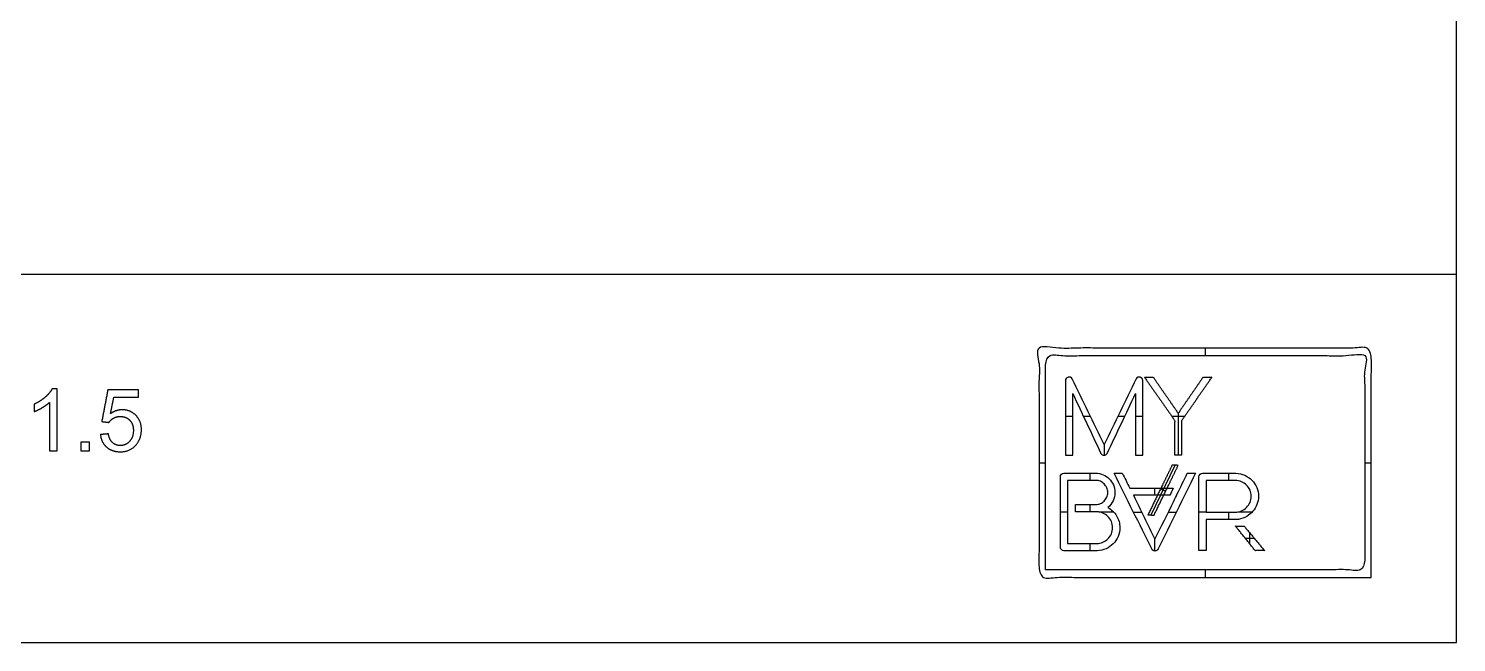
# Model space of a CAD drawing. Header units: millimetres. Extents: x -635 to 76, y -1320 to -500.
# Drawn here: x -224.7 to 76, y -1320.2 to -1190.9 of the extents above; entities that cross this region are included whole.
import ezdxf

# ---------------------------------------------------------------- set-up
doc = ezdxf.new("R2010")
doc.units = ezdxf.units.MM
doc.layers.add('Default', color=18, linetype='Continuous', true_color=0x000000)
doc.layers.add('Layer 01', color=12, linetype='Continuous', true_color=0xc80000)

msp = doc.modelspace()

# ---------------------------------------------------------------- linework, layer by layer
at = {"layer": 'Default', "color": 7, "true_color": 0xffffff}
for p, q in [((23.04, -1258.21), (23.04, -1259.802)), ((-6.379, -1272.54), (-4.853, -1272.54)), ((-2.614, -1272.54), (-1.158, -1272.54)), ((4.669, -1272.54), (6.129, -1272.54)), ((8.376, -1272.54), (9.902, -1272.54)), ((15.989, -1272.549), (18.768, -1272.549)), ((17.358, -1271.912), (17.358, -1280.711)), ((1.762, -1278.53), (1.762, -1280.775)), ((-11.943, -1282.362), (-10.565, -1282.362)), ((11.635, -1293.37), (16.73, -1282.889)), ((56.645, -1282.362), (58.023, -1282.362)), ((-1.193, -1286.074), (-1.193, -1284.57)), ((28.001, -1286.095), (28.001, -1284.57)), ((12.436, -1289.223), (12.436, -1287.704)), ((13.654, -1287.874), (14.706, -1288.386)), ((-7.459, -1292.732), (-5.934, -1292.732)), ((-1.193, -1292.7), (-1.193, -1291.174)), ((0.682, -1292.732), (3.76, -1292.732)), ((7.946, -1292.768), (9.654, -1292.768)), ((15.29, -1292.768), (16.949, -1292.768)), ((21.735, -1292.721), (23.261, -1292.721)), ((28.001, -1294.29), (28.001, -1292.765)), ((29.948, -1292.721), (32.973, -1292.721)), ((12.436, -1300.966), (12.436, -1298.449)), ((31.491, -1298.289), (33.381, -1298.289)), ((32.472, -1299.508), (32.472, -1297.197)), ((-1.193, -1300.895), (-1.193, -1299.369)), ((23.04, -1304.922), (23.04, -1306.514))]:
    msp.add_line(p, q, dxfattribs=at)
for points, degree, knots in [([(58.023, -1306.514), (23.04, -1306.514), (-11.943, -1306.514), (-11.943, -1282.362), (-11.943, -1258.21), (23.04, -1258.21), (58.023, -1258.21), (58.023, -1282.362), (58.023, -1306.514)], 2, [0, 0, 0, 287.652, 287.652, 459.658, 459.658, 747.31, 747.31, 919.316, 919.316, 919.316]), ([(-10.565, -1304.922), (23.04, -1304.922), (56.645, -1304.922), (56.645, -1282.362), (56.645, -1259.802), (23.04, -1259.802), (-10.565, -1259.802), (-10.565, -1282.362), (-10.565, -1304.922)], 2, [0, 0, 0, 276.319, 276.319, 436.991, 436.991, 713.31, 713.31, 873.982, 873.982, 873.982]), ([(9.902, -1280.786), (9.394, -1280.786), (8.885, -1280.786), (8.376, -1280.786), (8.376, -1276.456), (8.376, -1272.126), (8.376, -1267.796), (6.386, -1271.999), (4.395, -1276.202), (2.404, -1280.405), (2.332, -1280.521), (2.237, -1280.611), (2.121, -1280.677), (2.005, -1280.742), (1.882, -1280.775), (1.751, -1280.775), (1.475, -1280.775), (1.256, -1280.652), (1.097, -1280.405), (-0.887, -1276.202), (-2.87, -1271.999), (-4.853, -1267.796), (-4.853, -1272.126), (-4.853, -1276.456), (-4.853, -1280.786), (-5.362, -1280.786), (-5.871, -1280.786), (-6.379, -1280.786), (-6.379, -1275.548), (-6.379, -1270.31), (-6.379, -1265.072), (-6.379, -1264.694), (-6.197, -1264.454), (-5.834, -1264.353), (-5.674, -1264.294), (-5.511, -1264.298), (-5.344, -1264.363), (-5.177, -1264.428), (-5.049, -1264.534), (-4.962, -1264.679), (-2.725, -1269.304), (-0.487, -1273.928), (1.751, -1278.552), (3.996, -1273.928), (6.241, -1269.304), (8.486, -1264.679), (8.573, -1264.534), (8.696, -1264.428), (8.856, -1264.363), (9.016, -1264.298), (9.176, -1264.294), (9.336, -1264.353), (9.495, -1264.396), (9.63, -1264.483), (9.739, -1264.614), (9.848, -1264.744), (9.902, -1264.897), (9.902, -1265.072), (9.902, -1270.31), (9.902, -1275.548), (9.902, -1280.786)], 3, [0, 0, 0, 0, 5.433, 5.433, 5.433, 51.692, 51.692, 51.692, 101.3735132, 101.3735132, 101.3735132, 102.3735132, 102.3735132, 102.3735132, 103.3735132, 103.3735132, 103.3735132, 104.3735132, 104.3735132, 104.3735132, 154.0221156, 154.0221156, 154.0221156, 200.2811156, 200.2811156, 200.2811156, 205.7141156, 205.7141156, 205.7141156, 261.6741156, 261.6741156, 261.6741156, 262.6741156, 262.6741156, 262.6741156, 263.6741156, 263.6741156, 263.6741156, 264.6741156, 264.6741156, 264.6741156, 319.5531665, 319.5531665, 319.5531665, 374.4662386, 374.4662386, 374.4662386, 375.4662386, 375.4662386, 375.4662386, 376.4662386, 376.4662386, 376.4662386, 377.4662386, 377.4662386, 377.4662386, 378.4662386, 378.4662386, 378.4662386, 434.4262386, 434.4262386, 434.4262386, 434.4262386]), ([(18.11, -1273.497), (18.11, -1277.104), (18.11, -1280.711), (17.358, -1280.711), (16.606, -1280.711), (16.606, -1277.072), (16.606, -1273.432), (13.446, -1268.909), (10.285, -1264.386), (11.212, -1264.386), (12.138, -1264.386), (14.753, -1268.157), (17.369, -1271.928), (19.973, -1268.157), (22.578, -1264.386), (23.504, -1264.386), (24.431, -1264.386), (21.27, -1268.942), (18.11, -1273.497)], 2, [0, 0, 0, 25.691, 25.691, 31.046, 31.046, 56.969, 56.969, 96.2639636, 96.2639636, 102.8609636, 102.8609636, 135.5436219, 135.5436219, 168.1824565, 168.1824565, 174.7794565, 174.7794565, 214.2648137, 214.2648137, 214.2648137]), ([(17.358, -1282.925), (16.376, -1284.948), (15.393, -1286.97), (13.832, -1290.188), (12.27, -1293.406), (11.635, -1293.37), (11, -1293.333), (12.626, -1289.988), (14.252, -1286.643), (15.176, -1284.748), (16.099, -1282.852), (16.729, -1282.889), (17.358, -1282.925)], 2, [0, 0, 0, 16.0126331, 16.0126331, 41.4877346, 41.4877346, 46.0201981, 46.0201981, 72.5089672, 72.5089672, 87.5258325, 87.5258325, 92.0153096, 92.0153096, 92.0153096]), ([(4.376, -1293.539), (3.911, -1292.791), (3.3, -1292.206), (2.545, -1291.784), (3.01, -1291.406), (3.373, -1290.945), (3.635, -1290.4), (3.896, -1289.855), (4.027, -1289.263), (4.027, -1288.624), (4.027, -1288.057), (3.922, -1287.531), (3.711, -1287.043), (3.5, -1286.557), (3.21, -1286.128), (2.839, -1285.758), (2.469, -1285.387), (2.04, -1285.097), (1.553, -1284.886), (1.066, -1284.676), (0.54, -1284.57), (-0.027, -1284.57), (-2.25, -1284.57), (-4.473, -1284.57), (-6.696, -1284.57), (-6.9, -1284.57), (-7.078, -1284.642), (-7.23, -1284.788), (-7.383, -1284.933), (-7.459, -1285.108), (-7.459, -1285.311), (-7.459, -1290.251), (-7.459, -1295.192), (-7.459, -1300.132), (-7.459, -1300.335), (-7.383, -1300.513), (-7.23, -1300.666), (-7.078, -1300.818), (-6.9, -1300.895), (-6.696, -1300.895), (-4.357, -1300.895), (-2.018, -1300.895), (0.322, -1300.895), (0.976, -1300.88), (1.589, -1300.742), (2.164, -1300.481), (2.737, -1300.219), (3.243, -1299.87), (3.678, -1299.435), (4.115, -1298.998), (4.456, -1298.486), (4.703, -1297.898), (4.95, -1297.31), (5.073, -1296.688), (5.073, -1296.034), (5.073, -1295.119), (4.841, -1294.287), (4.376, -1293.539)], 3, [0, 0, 0, 0, 1, 1, 1, 2, 2, 2, 3, 3, 3, 4, 4, 4, 5, 5, 5, 6, 6, 6, 7, 7, 7, 30.75, 30.75, 30.75, 31.75, 31.75, 31.75, 32.75, 32.75, 32.75, 85.528, 85.528, 85.528, 86.528, 86.528, 86.528, 87.528, 87.528, 87.528, 112.519, 112.519, 112.519, 113.519, 113.519, 113.519, 114.519, 114.519, 114.519, 115.519, 115.519, 115.519, 116.519, 116.519, 116.519, 117.519, 117.519, 117.519, 117.519]), ([(3.286, -1297.342), (3.112, -1297.749), (2.872, -1298.101), (2.567, -1298.399), (2.262, -1298.697), (1.905, -1298.933), (1.499, -1299.107), (1.092, -1299.282), (0.663, -1299.369), (0.213, -1299.369), (-1.836, -1299.369), (-3.885, -1299.369), (-5.934, -1299.369), (-5.934, -1294.937), (-5.934, -1290.506), (-5.934, -1286.074), (-3.965, -1286.074), (-1.996, -1286.074), (-0.027, -1286.074), (0.322, -1286.074), (0.652, -1286.143), (0.965, -1286.281), (1.277, -1286.419), (1.546, -1286.601), (1.771, -1286.826), (1.997, -1287.051), (2.178, -1287.32), (2.316, -1287.632), (2.454, -1287.945), (2.523, -1288.275), (2.523, -1288.624), (2.523, -1288.973), (2.454, -1289.303), (2.316, -1289.616), (2.178, -1289.929), (1.997, -1290.201), (1.771, -1290.433), (1.546, -1290.666), (1.277, -1290.847), (0.965, -1290.978), (0.652, -1291.109), (0.322, -1291.174), (-0.027, -1291.174), (-1.44, -1291.174), (-2.853, -1291.174), (-4.267, -1291.174), (-4.267, -1291.682), (-4.267, -1292.191), (-4.267, -1292.7), (-2.773, -1292.7), (-1.28, -1292.7), (0.213, -1292.7), (0.663, -1292.7), (1.092, -1292.787), (1.499, -1292.961), (1.905, -1293.136), (2.262, -1293.375), (2.567, -1293.68), (2.872, -1293.986), (3.112, -1294.342), (3.286, -1294.749), (3.46, -1295.156), (3.548, -1295.584), (3.548, -1296.034), (3.548, -1296.5), (3.46, -1296.936), (3.286, -1297.342)], 3, [0, 0, 0, 0, 1, 1, 1, 2, 2, 2, 3, 3, 3, 24.888, 24.888, 24.888, 72.232, 72.232, 72.232, 93.266, 93.266, 93.266, 94.266, 94.266, 94.266, 95.266, 95.266, 95.266, 96.266, 96.266, 96.266, 97.266, 97.266, 97.266, 98.266, 98.266, 98.266, 99.266, 99.266, 99.266, 100.266, 100.266, 100.266, 101.266, 101.266, 101.266, 116.364, 116.364, 116.364, 121.798, 121.798, 121.798, 137.75, 137.75, 137.75, 138.75, 138.75, 138.75, 139.75, 139.75, 139.75, 140.75, 140.75, 140.75, 141.75, 141.75, 141.75, 142.75, 142.75, 142.75, 142.75]), ([(11.786, -1300.533), (11.931, -1300.821), (12.154, -1300.966), (12.458, -1300.966), (12.762, -1300.966), (12.986, -1300.821), (13.131, -1300.533), (15.748, -1295.212), (18.365, -1289.891), (20.982, -1284.57), (20.41, -1284.57), (19.839, -1284.57), (19.268, -1284.57), (18.567, -1286.03), (17.866, -1287.491), (17.164, -1288.951), (16.918, -1289.457), (16.673, -1289.963), (16.427, -1290.469), (15.104, -1293.144), (13.781, -1295.819), (12.458, -1298.494), (10.945, -1295.404), (9.432, -1292.313), (7.919, -1289.223), (10.479, -1289.223), (13.04, -1289.223), (15.601, -1289.223), (15.843, -1288.717), (16.086, -1288.211), (16.329, -1287.704), (13.28, -1287.704), (10.23, -1287.704), (7.181, -1287.704), (6.641, -1286.659), (6.101, -1285.615), (5.561, -1284.57), (5.005, -1284.57), (4.448, -1284.57), (3.891, -1284.57), (6.523, -1289.891), (9.154, -1295.212), (11.786, -1300.533)], 3, [0, 0, 0, 0, 1, 1, 1, 2, 2, 2, 65.3460377, 65.3460377, 65.3460377, 71.4470377, 71.4470377, 71.4470377, 88.7546219, 88.7546219, 88.7546219, 94.7646728, 94.7646728, 94.7646728, 126.6432557, 126.6432557, 126.6432557, 163.4014574, 163.4014574, 163.4014574, 190.7564574, 190.7564574, 190.7564574, 196.7539663, 196.7539663, 196.7539663, 229.3279663, 229.3279663, 229.3279663, 241.8926631, 241.8926631, 241.8926631, 247.8396631, 247.8396631, 247.8396631, 311.2542607, 311.2542607, 311.2542607, 311.2542607]), ([(31.783, -1293.669), (32.276, -1293.386), (32.709, -1293.03), (33.08, -1292.601), (33.45, -1292.173), (33.741, -1291.69), (33.951, -1291.152), (34.162, -1290.614), (34.267, -1290.04), (34.267, -1289.43), (34.267, -1288.776), (34.144, -1288.155), (33.897, -1287.566), (33.65, -1286.978), (33.308, -1286.466), (32.873, -1286.03), (32.437, -1285.594), (31.932, -1285.245), (31.358, -1284.984), (30.784, -1284.722), (30.17, -1284.584), (29.516, -1284.57), (27.177, -1284.57), (24.837, -1284.57), (22.498, -1284.57), (22.294, -1284.57), (22.117, -1284.646), (21.964, -1284.799), (21.811, -1284.951), (21.735, -1285.129), (21.735, -1285.332), (21.735, -1290.512), (21.735, -1295.692), (21.735, -1300.873), (22.243, -1300.873), (22.752, -1300.873), (23.261, -1300.873), (23.261, -1298.679), (23.261, -1296.484), (23.261, -1294.29), (24.932, -1294.29), (26.603, -1294.29), (28.274, -1294.29), (28.274, -1294.291), (28.275, -1294.292), (28.275, -1294.292), (28.868, -1294.292), (29.461, -1294.292), (30.053, -1294.292), (30.635, -1294.205), (31.289, -1293.953), (31.783, -1293.669)], 3, [0, 0, 0, 0, 1, 1, 1, 2, 2, 2, 3, 3, 3, 4, 4, 4, 5, 5, 5, 6, 6, 6, 7, 7, 7, 31.991, 31.991, 31.991, 32.991, 32.991, 32.991, 33.991, 33.991, 33.991, 89.33, 89.33, 89.33, 94.763, 94.763, 94.763, 118.202, 118.202, 118.202, 136.054, 136.054, 136.054, 136.0626023, 136.0626023, 136.0626023, 142.3946023, 142.3946023, 142.3946023, 143.3946023, 143.3946023, 143.3946023, 143.3946023]), ([(23.261, -1292.765), (23.261, -1290.542), (23.261, -1288.318), (23.261, -1286.095), (25.309, -1286.095), (27.358, -1286.095), (29.407, -1286.095), (29.857, -1286.095), (30.286, -1286.182), (30.693, -1286.357), (31.1, -1286.532), (31.456, -1286.768), (31.761, -1287.065), (32.066, -1287.363), (32.306, -1287.715), (32.48, -1288.122), (32.654, -1288.529), (32.742, -1288.965), (32.742, -1289.43), (32.742, -1289.895), (32.654, -1290.327), (32.48, -1290.727), (32.306, -1291.126), (32.066, -1291.479), (31.761, -1291.784), (31.456, -1292.089), (31.1, -1292.329), (30.693, -1292.503), (30.286, -1292.678), (29.857, -1292.765), (29.407, -1292.765), (27.358, -1292.765), (25.309, -1292.765), (23.261, -1292.765)], 3, [0, 0, 0, 0, 23.751, 23.751, 23.751, 45.638, 45.638, 45.638, 46.638, 46.638, 46.638, 47.638, 47.638, 47.638, 48.638, 48.638, 48.638, 49.638, 49.638, 49.638, 50.638, 50.638, 50.638, 51.638, 51.638, 51.638, 52.638, 52.638, 52.638, 53.638, 53.638, 53.638, 75.525, 75.525, 75.525, 75.525]), ([(31.23, -1295.705), (30.321, -1295.705), (29.412, -1295.705), (31.491, -1298.289), (33.57, -1300.873), (34.551, -1300.873), (35.531, -1300.873), (33.381, -1298.289), (31.23, -1295.705)], 2, [0, 0, 0, 6.473, 6.473, 30.0917224, 30.0917224, 37.0767224, 37.0767224, 61.0197499, 61.0197499, 61.0197499])]:
    msp.add_open_spline(points, degree=degree, knots=knots, dxfattribs=at)
at = {"layer": 'Layer 01'}
for p, q in [((-218.721, -1266.773), (-219.751, -1266.773)), ((-218.721, -1279.836), (-218.721, -1266.773)), ((-220.319, -1269.657), (-220.319, -1279.836)), ((-220.319, -1279.836), (-218.721, -1279.836))]:
    msp.add_line(p, q, dxfattribs=at)
msp.add_lwpolyline([(-634.912, -1320.22), (75.95, -1320.22), (75.95, -504.37), (-634.912, -504.37)], close=True, dxfattribs=at)
msp.add_lwpolyline([(-634.912, -1242.674), (75.95, -1242.674)], dxfattribs=at)
for points, knots in [([(-219.751, -1266.773), (-220.168, -1267.616), (-221.171, -1268.512), (-222.174, -1269.409), (-223.514, -1270.039)], [-9, -9, -9, -8, -8, -7, -7, -7]), ([(-223.514, -1271.583), (-222.768, -1271.308), (-221.832, -1270.758), (-220.896, -1270.207), (-220.319, -1269.657)], [-6, -6, -6, -5, -5, -4, -4, -4]), ([(-209.581, -1276.429), (-209.421, -1278.07), (-208.298, -1279.064), (-207.176, -1280.058), (-205.401, -1280.058), (-203.235, -1280.058), (-201.984, -1278.479), (-200.955, -1277.192), (-200.955, -1275.426), (-200.955, -1273.571), (-202.126, -1272.391), (-203.298, -1271.21), (-205.001, -1271.21), (-206.288, -1271.21), (-207.46, -1272.027)], [-29, -29, -29, -28, -28, -27, -27, -26, -26, -25, -25, -24, -24, -23, -23, -22, -22, -22]), ([(-207.797, -1273.882), (-207.442, -1273.322), (-206.821, -1272.972), (-206.2, -1272.621), (-205.427, -1272.621), (-204.185, -1272.621), (-203.417, -1273.411), (-202.65, -1274.201), (-202.65, -1275.568), (-202.65, -1277.005), (-203.448, -1277.875), (-204.247, -1278.745), (-205.401, -1278.745), (-206.359, -1278.745), (-207.038, -1278.128), (-207.717, -1277.511), (-207.903, -1276.287)], [-16, -16, -16, -15, -15, -14, -14, -13, -13, -12, -12, -11, -11, -10, -10, -9, -9, -8, -8, -8])]:
    msp.add_open_spline(points, degree=2, knots=knots, dxfattribs=at)
for points in [[(-208.037, -1267.004), (-208.667, -1270.345), (-209.297, -1273.686)], [(-201.567, -1267.004), (-204.802, -1267.004), (-208.037, -1267.004)], [(-207.46, -1272.027), (-207.109, -1270.278), (-206.759, -1268.53)], [(-206.759, -1268.53), (-204.163, -1268.53), (-201.567, -1268.53)], [(-201.567, -1268.53), (-201.567, -1267.767), (-201.567, -1267.004)], [(-223.514, -1270.039), (-223.514, -1270.811), (-223.514, -1271.583)], [(-209.297, -1273.686), (-208.547, -1273.784), (-207.797, -1273.882)], [(-207.903, -1276.287), (-208.742, -1276.358), (-209.581, -1276.429)], [(-211.915, -1278.017), (-212.824, -1278.017), (-213.734, -1278.017)], [(-213.734, -1278.017), (-213.734, -1278.927), (-213.734, -1279.836)], [(-213.734, -1279.836), (-212.824, -1279.836), (-211.915, -1279.836)], [(-211.915, -1279.836), (-211.915, -1278.927), (-211.915, -1278.017)]]:
    msp.add_open_spline(points, degree=2, dxfattribs=at)

doc.saveas('drawing.dxf')
